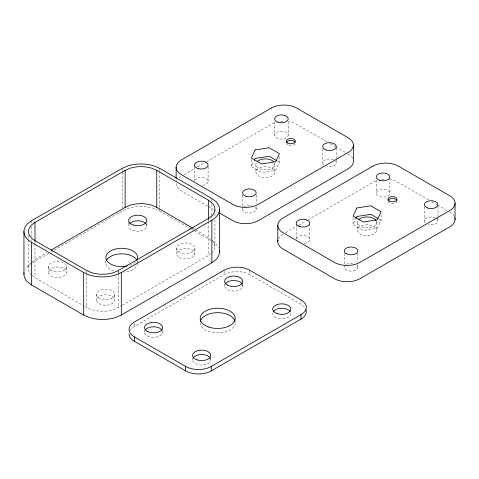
<?xml version="1.0" encoding="UTF-8"?>
<svg xmlns="http://www.w3.org/2000/svg" width="479" height="479" viewBox="0 0 479 479"><rect width="100%" height="100%" fill="white"/><g stroke="black" fill="none" stroke-linecap="round" stroke-linejoin="round"><path stroke-width="0.36" stroke-dasharray="2.4 1.8" d="M279.401 156.519L279.401 162.189L275.653 170.279L261.648 172.44L251.397 166.524L253.9 161.136M381.062 214.574L381.062 220.25L377.308 228.333L363.31 230.501L353.053 224.579L355.556 219.19M31.56 262.001L34.985 259.426L46.577 252.732M31.572 263.246L27.602 266.234A27.273 15.747 0 0 0 25.159 269.467M122.175 305.303L208.461 255.481L211.886 252.906M184.02 174.709L194.995 168.374M197.576 166.884L205.964 162.034M206.611 161.662L271.168 124.39A18.13 10.466 0 0 1 276.12 122.367M32.219 262.875L50.337 252.415M50.984 252.044L53.57 250.547M54.217 250.176L122.145 210.958L127.318 208.664A27.273 15.747 0 0 1 154.585 208.664L159.758 210.958L190.642 228.788M84.747 306.41L91.148 309.506A22.699 13.107 0 0 0 113.846 309.506L121.528 305.674M285.676 232.764L297.944 225.687M298.591 225.31L307.626 220.095M308.272 219.723L372.83 182.451A18.13 10.466 0 0 1 377.775 180.421M129.935 330.654A18.13 10.466 0 0 1 134.359 326.486L224.088 274.677A18.13 10.466 0 0 1 249.727 274.677L301.004 304.279A18.13 10.466 0 0 1 305.428 308.452M428.591 199.845L398.462 182.451A18.13 10.466 0 0 0 390.337 179.745M431.795 201.695L436.92 204.653M437.561 205.024L447.817 210.946M326.929 141.784L296.806 124.39A18.13 10.466 0 0 0 288.681 121.684M330.133 143.634L335.264 146.598M335.905 146.963L345.515 152.514M379.14 219.137L381.062 220.25M277.479 161.082L279.401 162.189M207.712 206.174L181.433 191.001A18.13 10.466 0 0 1 176.128 183.601M208.353 206.545L213.484 209.503M214.125 209.874L217.969 212.095M193.6 228.639L194.893 229.387M195.54 229.758L210.742 238.943M191.289 229.16L193.863 230.644M194.504 231.016L211.874 241.045M32.135 275.539L34.985 277.682L84.1 306.039M212.442 241.47L215.843 244.033A27.273 15.747 0 0 1 218.568 247.829M437.95 206.132L437.95 216.496M437.95 217.232L437.95 220.933M424.352 206.874L424.352 220.933M389.882 177.637L389.882 193.181A6.796 3.928 0 0 1 379.685 196.582A6.796 3.928 0 0 1 379.685 189.786A6.796 3.928 0 0 1 389.882 193.181M376.56 222.418L376.56 230.183A9.502 5.485 0 0 1 362.31 234.938A9.502 5.485 0 0 1 362.31 225.435A9.502 5.485 0 0 1 376.56 230.183M376.284 179.859L376.284 193.181M357.831 253.128L357.831 262.013M357.831 264.971L357.831 267.192M357.556 222.418L357.556 230.183M353.053 217.49L353.053 224.579M344.239 253.128L344.239 264.228M344.239 264.971L344.239 267.192A6.796 3.928 0 0 0 352.795 270.982A6.796 3.928 0 0 0 356.921 265.228M336.294 148.077L336.294 158.435M336.294 159.178L336.294 162.878M322.696 148.813L322.696 162.878M309.763 223.897L309.763 239.44M301.004 299.842L301.004 304.279M296.166 223.897L296.166 238.698M288.22 121.804L288.22 135.126A6.796 3.928 0 0 1 278.024 138.521A6.796 3.928 0 0 1 278.024 131.725A6.796 3.928 0 0 1 288.22 135.126M274.898 164.357L274.898 172.129A9.502 5.485 0 0 1 260.648 176.877A9.502 5.485 0 0 1 260.648 167.381A9.502 5.485 0 0 1 274.898 172.129M274.623 121.804L274.623 135.126M256.175 195.073L256.175 203.952M256.175 206.91L256.175 209.131M255.9 164.357L255.9 172.129M251.397 159.429L251.397 166.524M249.727 270.24L249.727 274.677M242.787 284.298L242.787 285.777M242.578 195.073L242.578 209.131M224.621 284.298L224.621 285.777M224.088 270.976L224.088 274.677M214.927 213.79L214.927 216.748M214.927 219.711L214.927 246.35M211.874 198.486L211.874 201.473M211.874 204.461L211.874 214.915M211.874 215.658L211.874 219.394M210.742 358.31L210.742 359.789M208.461 218.478L208.461 220.939M208.461 221.681L208.461 255.481M208.102 166.578L208.102 181.379M194.905 248.2A9.083 5.245 0 0 1 181.278 252.744A9.083 5.245 0 0 1 181.278 243.661A9.083 5.245 0 0 1 194.905 248.2L194.905 253.75M194.51 166.578L194.51 180.637M192.576 358.31L192.576 359.789M176.733 248.2L176.733 253.75M159.758 168.398L159.758 170.638M159.758 171.386L159.758 207.97M159.758 208.718L159.758 210.958M146.831 223.226L146.831 225.998M144.502 330.552L144.502 332.037M137.605 260.923L137.605 262.312M134.359 323.523L134.359 326.486M128.665 221.837L128.665 225.998M122.145 168.398L122.145 171.386M122.145 172.135L122.145 208.718M118.307 270.527L118.307 272.749M118.307 273.485L118.307 307.53M114.786 294.459A9.083 5.245 0 0 1 101.159 298.998A9.083 5.245 0 0 1 101.159 289.915A9.083 5.245 0 0 1 114.786 294.459L114.786 300.01A9.083 5.245 0 0 1 101.159 304.548A9.083 5.245 0 0 1 101.159 295.465A9.083 5.245 0 0 1 114.786 300.01M105.841 260.923L105.841 263.007M96.614 294.459L96.614 300.01M86.681 270.527L86.681 272.749M86.681 273.485L86.681 307.53M66.713 266.707A9.083 5.245 0 0 1 53.091 271.246A9.083 5.245 0 0 1 53.091 262.163A9.083 5.245 0 0 1 66.713 266.707L66.713 272.258A9.083 5.245 0 0 1 53.091 276.796A9.083 5.245 0 0 1 53.091 267.713A9.083 5.245 0 0 1 66.713 272.258M48.547 266.707L48.547 272.258M34.985 240.68L34.985 243.14M34.985 243.637L34.985 277.682M31.572 220.693L31.572 223.675M31.572 226.663L31.572 236.369M31.572 239.356L31.572 240.847M28.518 235.249L28.518 238.949M28.518 239.692L28.518 268.557M290.861 313.529A9.083 5.245 0 0 1 281.778 318.774A9.083 5.245 0 0 1 272.689 313.529M242.482 284.424A9.083 5.245 0 0 1 233.704 291.022A9.083 5.245 0 0 1 224.932 284.424M210.431 358.43A9.083 5.245 0 0 1 201.659 365.034A9.083 5.245 0 0 1 192.881 358.43M162.363 330.678A9.083 5.245 0 0 1 153.585 337.282A9.083 5.245 0 0 1 144.814 330.678M235.207 322.786A17.525 10.119 0 0 1 217.682 332.899A17.525 10.119 0 0 1 200.156 322.786M335.378 160.914A6.796 3.928 0 0 1 334.504 165.53A6.796 3.928 0 0 1 326.618 166.435M323.606 164.842A6.796 3.928 0 0 1 325.355 159.764A6.796 3.928 0 0 1 334.3 160.1M348.083 153.999A18.13 10.466 0 0 1 352.772 158.687M280.61 121.51A18.13 10.466 0 0 1 283.987 121.325M176.745 180.888A18.13 10.466 0 0 1 177.332 179.853M179.05 177.901A18.13 10.466 0 0 1 181.433 176.2M194.737 180.361A6.796 3.928 0 0 1 202.294 177.493A6.796 3.928 0 0 1 208.102 181.493A6.796 3.928 0 0 1 201.898 185.289M255.265 207.173A6.796 3.928 0 0 1 250.266 213.023A6.796 3.928 0 0 1 242.811 208.12M243.488 207.173A6.796 3.928 0 0 1 252.247 205.575M295.208 143.694A4.533 2.617 0 0 1 290.831 145.634A4.533 2.617 0 0 1 286.454 143.694M274.575 162.938A9.502 5.485 0 0 1 265.402 169.841A9.502 5.485 0 0 1 256.223 162.938M137.605 263.007A15.885 9.167 0 0 1 123.798 272.096M118.966 272.036A15.885 9.167 0 0 1 117.612 271.862M113.786 270.946A15.885 9.167 0 0 1 105.979 261.809M137.299 261.211A15.885 9.167 0 0 1 137.575 262.408M145.981 223.783A9.083 5.245 0 0 1 137.748 231.243A9.083 5.245 0 0 1 129.516 223.783M211.886 239.799A22.699 13.107 0 0 1 212.359 252.409M31.56 275.108A22.699 13.107 0 0 1 30.65 263.013M135.479 262.037A15.885 9.167 0 0 1 129.665 265.396M437.04 218.975A6.796 3.928 0 0 1 436.165 223.585A6.796 3.928 0 0 1 428.28 224.489M425.268 222.897A6.796 3.928 0 0 1 427.017 217.819A6.796 3.928 0 0 1 435.962 218.161M449.739 212.053A18.13 10.466 0 0 1 454.433 216.748M381.607 179.649A18.13 10.466 0 0 1 385.649 179.386M278.401 238.949A18.13 10.466 0 0 1 283.095 234.255M296.399 238.422A6.796 3.928 0 0 1 303.949 235.554A6.796 3.928 0 0 1 309.757 239.554A6.796 3.928 0 0 1 303.554 243.35M346.227 264.414A6.796 3.928 0 0 1 353.909 263.636M397.019 201.072A4.533 2.617 0 0 1 393.079 203.665A4.533 2.617 0 0 1 388.11 201.749M376.237 220.993A9.502 5.485 0 0 1 367.058 227.902A9.502 5.485 0 0 1 357.879 220.993M179.397 257.462A9.083 5.245 0 0 0 194.594 255.109A9.083 5.245 0 0 0 183.469 248.685A9.083 5.245 0 0 0 179.397 257.462"/><path stroke-width="0.72" d="M254.211 160.459L255.145 158.441L269.15 156.274L276.838 160.71M355.867 218.52L356.807 216.496L370.812 214.329L377.859 218.4M34.985 222.418L31.56 224.998A22.699 13.107 0 0 0 31.56 238.105L34.985 240.68L86.681 270.527L91.148 272.503A22.699 13.107 0 0 0 113.846 272.503L118.307 270.527L208.461 218.478L211.886 215.897A22.699 13.107 0 0 0 211.886 202.797L208.461 200.216L156.765 170.368L152.304 168.392A22.699 13.107 0 0 0 129.605 168.392L125.139 170.368L34.985 222.418L34.985 240.925M211.874 220.208L215.843 217.221A27.273 15.747 0 0 0 215.843 201.473L211.874 198.486L159.758 168.398L154.585 166.111A27.273 15.747 0 0 0 127.318 166.111L122.145 168.398L31.572 220.693L27.602 223.675A27.273 15.747 0 0 0 27.602 239.422L31.572 242.41L83.687 272.497L88.86 274.79A27.273 15.747 0 0 0 116.134 274.79L121.307 272.497L211.874 220.208L211.874 262.761L121.307 315.05L116.134 317.343A27.273 15.747 0 0 1 88.86 317.343L83.687 315.05L31.572 284.963L27.602 281.975A27.273 15.747 0 0 1 24.052 272.737M211.874 262.761L215.843 259.774A27.273 15.747 0 0 0 219.394 250.535M51.085 250.128L125.139 207.377L129.605 205.401A22.699 13.107 0 0 1 152.304 205.401L156.765 207.377L192.953 228.267M134.359 336.845L185.636 366.447A18.13 10.466 0 0 0 211.275 366.447L301.004 314.643A18.13 10.466 0 0 0 301.004 299.842L249.727 270.24A18.13 10.466 0 0 0 224.088 270.24L134.359 322.044A18.13 10.466 0 0 0 134.359 336.845L134.359 341.288L185.636 370.89A18.13 10.466 0 0 0 211.275 370.89L301.004 319.086A18.13 10.466 0 0 0 305.961 309.638M219.25 212.832L232.71 220.603A18.13 10.466 0 0 0 258.349 220.603L348.083 168.8A18.13 10.466 0 0 0 353.388 161.399L353.388 145.113M455.05 203.174L455.05 219.454M301.004 314.643L301.004 319.086M277.784 225.375L277.784 241.656M219.502 209.347L219.502 251.9M211.275 366.447L211.275 370.89M208.461 200.216L208.461 219.46M185.636 366.447L185.636 370.89M176.128 167.321L176.128 178.422M156.765 170.368L156.765 207.377M125.139 170.368L125.139 207.377M121.307 272.497L121.307 315.05M83.687 272.497L83.687 315.05M31.572 242.41L31.572 284.963M23.95 231.549L23.95 274.108M273.24 311.739A9.083 5.245 0 0 1 281.778 308.29A9.083 5.245 0 0 1 290.31 311.739M225.166 283.987A9.083 5.245 0 0 1 233.704 280.532A9.083 5.245 0 0 1 242.242 283.987M193.121 357.993A9.083 5.245 0 0 1 201.659 354.544A9.083 5.245 0 0 1 210.197 357.993M145.718 329.414A9.083 5.245 0 0 1 154.382 326.81A9.083 5.245 0 0 1 162.124 330.241M200.306 321.463A17.525 10.119 0 0 1 217.682 312.667A17.525 10.119 0 0 1 235.057 321.463M134.359 341.288A18.13 10.466 0 0 1 129.049 333.887M286.454 142.335A4.533 2.617 0 0 1 290.831 140.401A4.533 2.617 0 0 1 295.208 142.335M257.169 161.615A9.502 5.485 0 0 1 273.629 161.615M106.386 260.63A15.885 9.167 0 0 1 121.205 253.84A15.885 9.167 0 0 1 136.766 260.061M129.881 223.376A9.083 5.245 0 0 1 145.616 223.376M127.151 266.073A15.885 9.167 0 0 1 106.009 258.78A15.885 9.167 0 0 1 122.648 248.302A15.885 9.167 0 0 1 137.066 259.828M454.894 218.089A18.13 10.466 0 0 1 449.739 226.854L360.01 278.664A18.13 10.466 0 0 1 334.372 278.664L283.095 249.056A18.13 10.466 0 0 1 277.94 240.29M388.11 200.396A4.533 2.617 0 0 1 392.487 198.456A4.533 2.617 0 0 1 396.863 200.396M358.831 219.675A9.502 5.485 0 0 1 367.89 216.951A9.502 5.485 0 0 1 375.985 220.538M255.145 149.927L251.397 158.01L261.648 163.932L275.653 161.764L279.401 153.681L269.15 147.76L255.145 149.927M356.807 207.988L353.053 216.071L363.31 221.987L377.308 219.825L381.062 211.736L370.812 205.82L356.807 207.988M271.168 108.11L181.433 159.914A18.13 10.466 0 0 0 181.433 174.721L232.71 204.323A18.13 10.466 0 0 0 258.349 204.323L348.083 152.514A18.13 10.466 0 0 0 348.083 137.713L296.806 108.11A18.13 10.466 0 0 0 271.168 108.11M372.83 166.171L283.095 217.975A18.13 10.466 0 0 0 283.095 232.776L334.372 262.378A18.13 10.466 0 0 0 360.01 262.378L449.739 210.574A18.13 10.466 0 0 0 449.739 195.773L398.462 166.171A18.13 10.466 0 0 0 372.83 166.171M197.114 359.891A9.083 5.245 0 0 0 210.742 355.346A9.083 5.245 0 0 0 197.114 350.808A9.083 5.245 0 0 0 197.114 359.891M277.233 313.631A9.083 5.245 0 0 0 290.861 309.093A9.083 5.245 0 0 0 277.233 304.548A9.083 5.245 0 0 0 277.233 313.631M227.28 285.047A9.083 5.245 0 0 0 242.482 282.694A9.083 5.245 0 0 0 231.351 276.275A9.083 5.245 0 0 0 227.28 285.047M147.167 331.3A9.083 5.245 0 0 0 162.363 328.953A9.083 5.245 0 0 0 151.238 322.529A9.083 5.245 0 0 0 147.167 331.3M208.922 327.103A17.525 10.119 0 0 0 235.207 318.343A17.525 10.119 0 0 0 208.922 309.578A17.525 10.119 0 0 0 208.922 327.103M278.024 122.241A6.796 3.928 0 0 0 288.22 118.84A6.796 3.928 0 0 0 278.024 115.445A6.796 3.928 0 0 0 278.024 122.241M326.097 149.993A6.796 3.928 0 0 0 336.294 146.598A6.796 3.928 0 0 0 326.097 143.197A6.796 3.928 0 0 0 326.097 149.993M245.978 196.252A6.796 3.928 0 0 0 256.175 192.851A6.796 3.928 0 0 0 245.978 189.45A6.796 3.928 0 0 0 245.978 196.252M197.905 168.494A6.796 3.928 0 0 0 208.102 165.099A6.796 3.928 0 0 0 197.905 161.698A6.796 3.928 0 0 0 197.905 168.494M287.622 143.017A4.533 2.617 0 0 0 295.208 141.844A4.533 2.617 0 0 0 289.657 138.635A4.533 2.617 0 0 0 287.622 143.017M133.204 224.992A9.083 5.245 0 0 0 146.831 220.448A9.083 5.245 0 0 0 133.204 215.909A9.083 5.245 0 0 0 133.204 224.992M379.685 180.302A6.796 3.928 0 0 0 389.882 176.901A6.796 3.928 0 0 0 379.685 173.5A6.796 3.928 0 0 0 379.685 180.302M427.753 208.054A6.796 3.928 0 0 0 437.95 204.653A6.796 3.928 0 0 0 427.753 201.252A6.796 3.928 0 0 0 427.753 208.054M346.227 253.684A6.796 3.928 0 0 0 357.603 251.924A6.796 3.928 0 0 0 349.275 247.116A6.796 3.928 0 0 0 346.227 253.684M299.567 226.555A6.796 3.928 0 0 0 309.763 223.154A6.796 3.928 0 0 0 299.567 219.759A6.796 3.928 0 0 0 299.567 226.555M389.283 201.072A4.533 2.617 0 0 0 396.863 199.899A4.533 2.617 0 0 0 391.313 196.695A4.533 2.617 0 0 0 389.283 201.072"/></g></svg>
